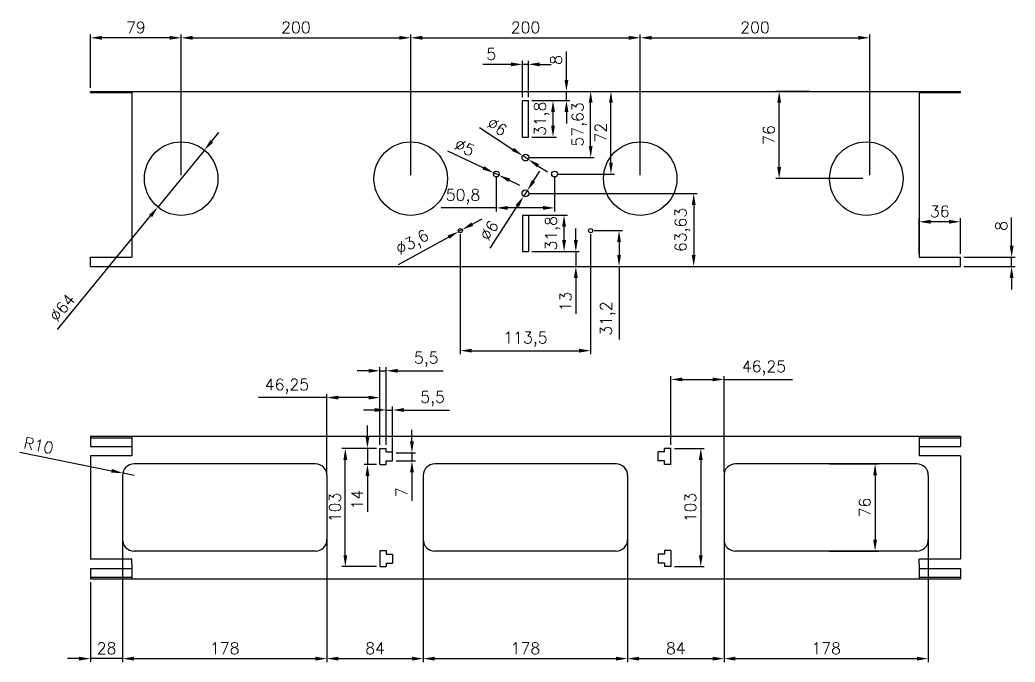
# Model space of a CAD drawing. Header units: millimetres. Extents: x 25928 to 50356, y -44172 to 20163.
# Drawn here: x 35841 to 36708, y 18150 to 18709 of the extents above; entities that cross this region are included whole.
import ezdxf

# ---------------------------------------------------------------- set-up
doc = ezdxf.new("R2010")
doc.units = ezdxf.units.MM
doc.layers.add('dim', color=2, linetype='Continuous', lineweight=9)
doc.styles.get("Standard").update_dxf_attribs({"font": 'txt', "bigfont": 'gbcbig.shx'})
doc.dimstyles.new('2-small', dxfattribs={"dimtxt": 10, "dimasz": 10, "dimexe": 3, "dimexo": 3, "dimgap": 4, "dimtad": 1, "dimtxsty": 'Standard', "dimcen": 5, "dimadec": 0, "dimazin": 0, "dimtfac": 1, "dimtmove": 0, "dimatfit": 3, "dimfxl": 0, "dimarcsym": 0})

# ---------------------------------------------------------------- blocks, each defined once
blk = doc.blocks.new('*D225')
at = {"layer": 'Defpoints', "color": 0}
for p in [(36660.44, 18502.78), (36705.05, 18502.78), (36660.44, 18494.78)]:
    blk.add_point(p, dxfattribs=at)
at = {"layer": 'dim', "color": 0, "lineweight": -2}
for p, q in [((36705.05, 18512.78), (36705.05, 18537.45)), ((36663.44, 18502.78), (36708.05, 18502.78)), ((36705.05, 18494.78), (36705.05, 18502.78)), ((36663.44, 18494.78), (36708.05, 18494.78)), ((36705.05, 18484.78), (36705.05, 18474.78))]:
    blk.add_line(p, q, dxfattribs=at)
at = {"layer": 'dim', "color": 0}
for points in [[(36703.39, 18512.78), (36706.72, 18512.78), (36705.05, 18502.78)], [(36703.39, 18484.78), (36706.72, 18484.78), (36705.05, 18494.78)]]:
    blk.add_solid(points, dxfattribs=at)
at = {"layer": 'dim', "color": 0, "insert": (36696.05, 18530.12), "char_height": 10, "attachment_point": 5, "rotation": 90}
blk.add_mtext('8', dxfattribs=at)
blk = doc.blocks.new('*D226')
at = {"layer": 'Defpoints', "color": 0}
for p in [(36624.44, 18533.71), (36624.44, 18502.78), (36660.44, 18502.78)]:
    blk.add_point(p, dxfattribs=at)
at = {"layer": 'dim', "color": 0, "lineweight": -2}
for p, q in [((36624.44, 18505.78), (36624.44, 18536.71)), ((36650.44, 18533.71), (36634.44, 18533.71)), ((36660.44, 18505.78), (36660.44, 18536.71))]:
    blk.add_line(p, q, dxfattribs=at)
at = {"layer": 'dim', "color": 0}
for points in [[(36634.44, 18535.37), (36634.44, 18532.04), (36624.44, 18533.71)], [(36650.44, 18535.37), (36650.44, 18532.04), (36660.44, 18533.71)]]:
    blk.add_solid(points, dxfattribs=at)
at = {"layer": 'dim', "color": 0, "insert": (36642.44, 18542.71), "char_height": 10, "attachment_point": 5}
blk.add_mtext('36', dxfattribs=at)
blk = doc.blocks.new('*D227')
at = {"layer": 'Defpoints', "color": 0}
for p in [(35902.44, 18693.92), (35902.44, 18647.28), (35981.44, 18571.28)]:
    blk.add_point(p, dxfattribs=at)
at = {"layer": 'dim', "color": 0, "lineweight": -2}
for p, q in [((35902.44, 18650.28), (35902.44, 18696.92)), ((35981.44, 18574.28), (35981.44, 18696.92)), ((35971.44, 18693.92), (35912.44, 18693.92))]:
    blk.add_line(p, q, dxfattribs=at)
at = {"layer": 'dim', "color": 0}
for points in [[(35912.44, 18695.58), (35912.44, 18692.25), (35902.44, 18693.92)], [(35971.44, 18695.58), (35971.44, 18692.25), (35981.44, 18693.92)]]:
    blk.add_solid(points, dxfattribs=at)
at = {"layer": 'dim', "color": 0, "insert": (35941.94, 18702.92), "char_height": 10, "attachment_point": 5}
blk.add_mtext('79', dxfattribs=at)
blk = doc.blocks.new('*D228')
at = {"layer": 'Defpoints', "color": 0}
for p in [(36181.44, 18693.92), (35981.44, 18571.28), (36181.44, 18571.28)]:
    blk.add_point(p, dxfattribs=at)
at = {"layer": 'dim', "color": 0, "lineweight": -2}
for p, q in [((35981.44, 18574.28), (35981.44, 18696.92)), ((36181.44, 18574.28), (36181.44, 18696.92)), ((35991.44, 18693.92), (36171.44, 18693.92))]:
    blk.add_line(p, q, dxfattribs=at)
at = {"layer": 'dim', "color": 0}
for points in [[(35991.44, 18695.58), (35991.44, 18692.25), (35981.44, 18693.92)], [(36171.44, 18695.58), (36171.44, 18692.25), (36181.44, 18693.92)]]:
    blk.add_solid(points, dxfattribs=at)
at = {"layer": 'dim', "color": 0, "insert": (36081.44, 18702.92), "char_height": 10, "attachment_point": 5}
blk.add_mtext('200', dxfattribs=at)
blk = doc.blocks.new('*D229')
at = {"layer": 'Defpoints', "color": 0}
for p in [(36381.44, 18693.92), (36181.44, 18571.28), (36381.44, 18571.28)]:
    blk.add_point(p, dxfattribs=at)
at = {"layer": 'dim', "color": 0, "lineweight": -2}
for p, q in [((36181.44, 18574.28), (36181.44, 18696.92)), ((36381.44, 18574.28), (36381.44, 18696.92)), ((36191.44, 18693.92), (36371.44, 18693.92))]:
    blk.add_line(p, q, dxfattribs=at)
at = {"layer": 'dim', "color": 0}
for points in [[(36191.44, 18695.58), (36191.44, 18692.25), (36181.44, 18693.92)], [(36371.44, 18695.58), (36371.44, 18692.25), (36381.44, 18693.92)]]:
    blk.add_solid(points, dxfattribs=at)
at = {"layer": 'dim', "color": 0, "insert": (36281.44, 18702.92), "char_height": 10, "attachment_point": 5}
blk.add_mtext('200', dxfattribs=at)
blk = doc.blocks.new('*D230')
at = {"layer": 'Defpoints', "color": 0}
for p in [(36581.44, 18693.92), (36381.44, 18571.28), (36581.44, 18571.28)]:
    blk.add_point(p, dxfattribs=at)
at = {"layer": 'dim', "color": 0, "lineweight": -2}
for p, q in [((36381.44, 18574.28), (36381.44, 18696.92)), ((36581.44, 18574.28), (36581.44, 18696.92)), ((36391.44, 18693.92), (36571.44, 18693.92))]:
    blk.add_line(p, q, dxfattribs=at)
at = {"layer": 'dim', "color": 0}
for points in [[(36391.44, 18695.58), (36391.44, 18692.25), (36381.44, 18693.92)], [(36571.44, 18695.58), (36571.44, 18692.25), (36581.44, 18693.92)]]:
    blk.add_solid(points, dxfattribs=at)
at = {"layer": 'dim', "color": 0, "insert": (36481.44, 18702.92), "char_height": 10, "attachment_point": 5}
blk.add_mtext('200', dxfattribs=at)
blk = doc.blocks.new('*D231')
at = {"layer": 'Defpoints', "color": 0}
for p in [(36502.47, 18647.28), (36532.07, 18647.28), (36578.44, 18571.28)]:
    blk.add_point(p, dxfattribs=at)
at = {"layer": 'dim', "color": 0, "lineweight": -2}
for p, q in [((36529.07, 18647.28), (36499.47, 18647.28)), ((36502.47, 18581.28), (36502.47, 18637.28)), ((36575.44, 18571.28), (36499.47, 18571.28))]:
    blk.add_line(p, q, dxfattribs=at)
at = {"layer": 'dim', "color": 0}
for points in [[(36500.81, 18637.28), (36504.14, 18637.28), (36502.47, 18647.28)], [(36500.81, 18581.28), (36504.14, 18581.28), (36502.47, 18571.28)]]:
    blk.add_solid(points, dxfattribs=at)
at = {"layer": 'dim', "color": 0, "insert": (36493.47, 18609.28), "char_height": 10, "attachment_point": 5, "rotation": 90}
blk.add_mtext('76', dxfattribs=at)
blk = doc.blocks.new('*D232')
at = {"layer": 'Defpoints', "color": 0}
for p in [(36001.71, 18596.04), (35961.17, 18546.52)]:
    blk.add_point(p, dxfattribs=at)
at = {"layer": 'dim', "color": 0, "lineweight": -2}
for p, q in [((36008.05, 18603.78), (36014.38, 18611.52)), ((36001.71, 18596.04), (35961.17, 18546.52)), ((35873.8, 18439.79), (35954.84, 18538.78))]:
    blk.add_line(p, q, dxfattribs=at)
at = {"layer": 'dim', "color": 0}
for points in [[(36006.76, 18604.84), (36009.34, 18602.72), (36001.71, 18596.04)], [(35953.55, 18539.84), (35956.13, 18537.73), (35961.17, 18546.52)]]:
    blk.add_solid(points, dxfattribs=at)
at = {"layer": 'dim', "color": 0, "insert": (35877.81, 18458.91), "char_height": 10, "attachment_point": 5, "rotation": 50.69391}
blk.add_mtext('∅64', dxfattribs=at)
blk = doc.blocks.new('*D233')
at = {"layer": 'Defpoints', "color": 0}
for p in [(36278.94, 18670.78), (36278.94, 18639.28), (36283.94, 18639.28)]:
    blk.add_point(p, dxfattribs=at)
at = {"layer": 'dim', "color": 0, "lineweight": -2}
for p, q in [((36268.94, 18670.78), (36244.27, 18670.78)), ((36278.94, 18642.28), (36278.94, 18673.78)), ((36283.94, 18670.78), (36278.94, 18670.78)), ((36283.94, 18642.28), (36283.94, 18673.78)), ((36293.94, 18670.78), (36303.94, 18670.78))]:
    blk.add_line(p, q, dxfattribs=at)
at = {"layer": 'dim', "color": 0}
for points in [[(36268.94, 18672.45), (36268.94, 18669.11), (36278.94, 18670.78)], [(36293.94, 18672.45), (36293.94, 18669.11), (36283.94, 18670.78)]]:
    blk.add_solid(points, dxfattribs=at)
at = {"layer": 'dim', "color": 0, "insert": (36251.61, 18679.78), "char_height": 10, "attachment_point": 5}
blk.add_mtext('5', dxfattribs=at)
blk = doc.blocks.new('*D234')
at = {"layer": 'Defpoints', "color": 0}
for p in [(36224.69, 18525.98), (36338.19, 18525.98), (36338.19, 18421.47)]:
    blk.add_point(p, dxfattribs=at)
at = {"layer": 'dim', "color": 0, "lineweight": -2}
for p, q in [((36224.69, 18522.98), (36224.69, 18418.47)), ((36338.19, 18522.98), (36338.19, 18418.47)), ((36234.69, 18421.47), (36328.19, 18421.47))]:
    blk.add_line(p, q, dxfattribs=at)
at = {"layer": 'dim', "color": 0}
for points in [[(36234.69, 18423.14), (36234.69, 18419.81), (36224.69, 18421.47)], [(36328.19, 18423.14), (36328.19, 18419.81), (36338.19, 18421.47)]]:
    blk.add_solid(points, dxfattribs=at)
at = {"layer": 'dim', "color": 0, "insert": (36281.44, 18431.31), "char_height": 10, "attachment_point": 5}
blk.add_mtext('113,5', dxfattribs=at)
blk = doc.blocks.new('*D235')
at = {"layer": 'Defpoints', "color": 0}
for p in [(36338.19, 18525.98), (36362.99, 18525.98), (36338.19, 18494.78)]:
    blk.add_point(p, dxfattribs=at)
at = {"layer": 'dim', "color": 0, "lineweight": -2}
for p, q in [((36341.19, 18525.98), (36365.99, 18525.98)), ((36362.99, 18515.98), (36362.99, 18504.78)), ((36341.19, 18494.78), (36365.99, 18494.78)), ((36362.99, 18494.78), (36362.99, 18431.28))]:
    blk.add_line(p, q, dxfattribs=at)
at = {"layer": 'dim', "color": 0}
for points in [[(36361.32, 18515.98), (36364.65, 18515.98), (36362.99, 18525.98)], [(36361.32, 18504.78), (36364.65, 18504.78), (36362.99, 18494.78)]]:
    blk.add_solid(points, dxfattribs=at)
at = {"layer": 'dim', "color": 0, "insert": (36353.15, 18449.45), "char_height": 10, "attachment_point": 5, "rotation": 90}
blk.add_mtext('31,2', dxfattribs=at)
blk = doc.blocks.new('*D236')
at = {"layer": 'Defpoints', "color": 0}
for p in [(36283.94, 18507.78), (36281.44, 18494.78), (36325.33, 18494.78)]:
    blk.add_point(p, dxfattribs=at)
at = {"layer": 'dim', "color": 0, "lineweight": -2}
for p, q in [((36325.33, 18517.78), (36325.33, 18527.78)), ((36286.94, 18507.78), (36328.33, 18507.78)), ((36325.33, 18507.78), (36325.33, 18494.78)), ((36284.44, 18494.78), (36328.33, 18494.78)), ((36325.33, 18484.78), (36325.33, 18453.45))]:
    blk.add_line(p, q, dxfattribs=at)
at = {"layer": 'dim', "color": 0}
for points in [[(36323.66, 18517.78), (36326.99, 18517.78), (36325.33, 18507.78)], [(36323.66, 18484.78), (36326.99, 18484.78), (36325.33, 18494.78)]]:
    blk.add_solid(points, dxfattribs=at)
at = {"layer": 'dim', "color": 0, "insert": (36316.33, 18464.12), "char_height": 10, "attachment_point": 5, "rotation": 90}
blk.add_mtext('13', dxfattribs=at)
blk = doc.blocks.new('*D237')
at = {"layer": 'Defpoints', "color": 0}
for p in [(36281.44, 18539.58), (36315.08, 18539.58), (36283.94, 18507.78)]:
    blk.add_point(p, dxfattribs=at)
at = {"layer": 'dim', "color": 0, "lineweight": -2}
for p, q in [((36284.44, 18539.58), (36318.08, 18539.58)), ((36315.08, 18517.78), (36315.08, 18529.58)), ((36286.94, 18507.78), (36318.08, 18507.78))]:
    blk.add_line(p, q, dxfattribs=at)
at = {"layer": 'dim', "color": 0}
for points in [[(36313.41, 18529.58), (36316.74, 18529.58), (36315.08, 18539.58)], [(36313.41, 18517.78), (36316.74, 18517.78), (36315.08, 18507.78)]]:
    blk.add_solid(points, dxfattribs=at)
at = {"layer": 'dim', "color": 0, "insert": (36305.24, 18523.68), "char_height": 10, "attachment_point": 5, "rotation": 90}
blk.add_mtext('31,8', dxfattribs=at)
blk = doc.blocks.new('*D238')
at = {"layer": 'Defpoints', "color": 0}
for p in [(36283.94, 18647.28), (36283.94, 18639.28), (36317.15, 18639.28)]:
    blk.add_point(p, dxfattribs=at)
at = {"layer": 'dim', "color": 0, "lineweight": -2}
for p, q in [((36317.15, 18657.28), (36317.15, 18681.95)), ((36286.94, 18647.28), (36320.15, 18647.28)), ((36317.15, 18639.28), (36317.15, 18647.28)), ((36286.94, 18639.28), (36320.15, 18639.28)), ((36317.15, 18629.28), (36317.15, 18619.28))]:
    blk.add_line(p, q, dxfattribs=at)
at = {"layer": 'dim', "color": 0}
for points in [[(36315.48, 18657.28), (36318.82, 18657.28), (36317.15, 18647.28)], [(36315.48, 18629.28), (36318.82, 18629.28), (36317.15, 18639.28)]]:
    blk.add_solid(points, dxfattribs=at)
at = {"layer": 'dim', "color": 0, "insert": (36308.15, 18674.62), "char_height": 10, "attachment_point": 5, "rotation": 90}
blk.add_mtext('8', dxfattribs=at)
blk = doc.blocks.new('*D239')
at = {"layer": 'Defpoints', "color": 0}
for p in [(36283.94, 18639.28), (36283.94, 18607.48), (36305.43, 18607.48)]:
    blk.add_point(p, dxfattribs=at)
at = {"layer": 'dim', "color": 0, "lineweight": -2}
for p, q in [((36286.94, 18639.28), (36308.43, 18639.28)), ((36305.43, 18629.28), (36305.43, 18617.48)), ((36286.94, 18607.48), (36308.43, 18607.48))]:
    blk.add_line(p, q, dxfattribs=at)
at = {"layer": 'dim', "color": 0}
for points in [[(36303.76, 18629.28), (36307.09, 18629.28), (36305.43, 18639.28)], [(36303.76, 18617.48), (36307.09, 18617.48), (36305.43, 18607.48)]]:
    blk.add_solid(points, dxfattribs=at)
at = {"layer": 'dim', "color": 0, "insert": (36295.59, 18623.38), "char_height": 10, "attachment_point": 5, "rotation": 90}
blk.add_mtext('31,8', dxfattribs=at)
blk = doc.blocks.new('*D240')
at = {"layer": 'Defpoints', "color": 0}
for p in [(36256.04, 18575.28), (36306.84, 18575.28), (36306.84, 18545.78)]:
    blk.add_point(p, dxfattribs=at)
at = {"layer": 'dim', "color": 0, "lineweight": -2}
for p, q in [((36256.04, 18572.28), (36256.04, 18542.78)), ((36306.84, 18572.28), (36306.84, 18542.78)), ((36256.04, 18545.78), (36208.04, 18545.78)), ((36296.84, 18545.78), (36266.04, 18545.78))]:
    blk.add_line(p, q, dxfattribs=at)
at = {"layer": 'dim', "color": 0}
for points in [[(36266.04, 18547.45), (36266.04, 18544.11), (36256.04, 18545.78)], [(36296.84, 18547.45), (36296.84, 18544.11), (36306.84, 18545.78)]]:
    blk.add_solid(points, dxfattribs=at)
at = {"layer": 'dim', "color": 0, "insert": (36227.04, 18555.61), "char_height": 10, "attachment_point": 5}
blk.add_mtext('50,8', dxfattribs=at)
blk = doc.blocks.new('*D195')
at = {"layer": 'Defpoints', "color": 0}
for p in [(36283.94, 18647.28), (36338.25, 18647.28), (36281.44, 18589.66)]:
    blk.add_point(p, dxfattribs=at)
at = {"layer": 'dim', "color": 0, "lineweight": -2}
for p, q in [((36286.94, 18647.28), (36341.25, 18647.28)), ((36338.25, 18599.66), (36338.25, 18637.28)), ((36284.44, 18589.66), (36341.25, 18589.66))]:
    blk.add_line(p, q, dxfattribs=at)
at = {"layer": 'dim', "color": 0}
for points in [[(36336.59, 18637.28), (36339.92, 18637.28), (36338.25, 18647.28)], [(36336.59, 18599.66), (36339.92, 18599.66), (36338.25, 18589.66)]]:
    blk.add_solid(points, dxfattribs=at)
at = {"layer": 'dim', "color": 0, "insert": (36328.42, 18618.47), "char_height": 10, "attachment_point": 5, "rotation": 90}
blk.add_mtext('57,63', dxfattribs=at)
blk = doc.blocks.new('*D196')
at = {"layer": 'Defpoints', "color": 0}
for p in [(36338.25, 18647.28), (36355.91, 18647.28), (36306.84, 18575.28)]:
    blk.add_point(p, dxfattribs=at)
at = {"layer": 'dim', "color": 0, "lineweight": -2}
for p, q in [((36341.25, 18647.28), (36358.91, 18647.28)), ((36355.91, 18585.28), (36355.91, 18637.28)), ((36309.84, 18575.28), (36358.91, 18575.28))]:
    blk.add_line(p, q, dxfattribs=at)
at = {"layer": 'dim', "color": 0}
for points in [[(36354.24, 18637.28), (36357.58, 18637.28), (36355.91, 18647.28)], [(36354.24, 18585.28), (36357.58, 18585.28), (36355.91, 18575.28)]]:
    blk.add_solid(points, dxfattribs=at)
at = {"layer": 'dim', "color": 0, "insert": (36346.91, 18611.28), "char_height": 10, "attachment_point": 5, "rotation": 90}
blk.add_mtext('72', dxfattribs=at)
blk = doc.blocks.new('*D197')
at = {"layer": 'Defpoints', "color": 0}
for p in [(36281.44, 18558.41), (36362.99, 18494.78), (36428.04, 18494.78)]:
    blk.add_point(p, dxfattribs=at)
at = {"layer": 'dim', "color": 0, "lineweight": -2}
for p, q in [((36284.44, 18558.41), (36431.04, 18558.41)), ((36428.04, 18548.41), (36428.04, 18504.78)), ((36365.99, 18494.78), (36431.04, 18494.78))]:
    blk.add_line(p, q, dxfattribs=at)
at = {"layer": 'dim', "color": 0}
for points in [[(36426.37, 18548.41), (36429.71, 18548.41), (36428.04, 18558.41)], [(36426.37, 18504.78), (36429.71, 18504.78), (36428.04, 18494.78)]]:
    blk.add_solid(points, dxfattribs=at)
at = {"layer": 'dim', "color": 0, "insert": (36418.21, 18526.59), "char_height": 10, "attachment_point": 5, "rotation": 90}
blk.add_mtext('63,63', dxfattribs=at)
blk = doc.blocks.new('*D198')
at = {"layer": 'Defpoints', "color": 0}
for p in [(36223.11, 18525.12), (36226.27, 18526.84)]:
    blk.add_point(p, dxfattribs=at)
at = {"layer": 'dim', "color": 0, "lineweight": -2}
for p, q in [((36235.06, 18531.62), (36243.85, 18536.39)), ((36226.27, 18526.84), (36223.11, 18525.12)), ((36170.68, 18496.63), (36214.32, 18520.35))]:
    blk.add_line(p, q, dxfattribs=at)
at = {"layer": 'dim', "color": 0}
for points in [[(36234.26, 18533.08), (36235.86, 18530.15), (36226.27, 18526.84)], [(36213.53, 18521.81), (36215.12, 18518.88), (36223.11, 18525.12)]]:
    blk.add_solid(points, dxfattribs=at)
at = {"layer": 'dim', "color": 0, "insert": (36183.42, 18514.74), "char_height": 10, "attachment_point": 5, "rotation": 28.52118}
blk.add_mtext('∅3,6', dxfattribs=at)
blk = doc.blocks.new('*D199')
at = {"layer": 'Defpoints', "color": 0}
for p in [(36253.79, 18576.36), (36258.3, 18574.2)]:
    blk.add_point(p, dxfattribs=at)
at = {"layer": 'dim', "color": 0, "lineweight": -2}
for p, q in [((36213.48, 18595.61), (36244.76, 18580.67)), ((36258.3, 18574.2), (36253.79, 18576.36)), ((36267.32, 18569.89), (36276.34, 18565.58))]:
    blk.add_line(p, q, dxfattribs=at)
at = {"layer": 'dim', "color": 0}
for points in [[(36245.48, 18582.17), (36244.04, 18579.17), (36253.79, 18576.36)], [(36268.04, 18571.4), (36266.6, 18568.39), (36258.3, 18574.2)]]:
    blk.add_solid(points, dxfattribs=at)
at = {"layer": 'dim', "color": 0, "insert": (36228.49, 18598.42), "char_height": 10, "attachment_point": 5, "rotation": 334.46765}
blk.add_mtext('∅5', dxfattribs=at)
blk = doc.blocks.new('*D200')
at = {"layer": 'Defpoints', "color": 0}
for p in [(36278.93, 18591.3), (36283.95, 18588.02)]:
    blk.add_point(p, dxfattribs=at)
at = {"layer": 'dim', "color": 0, "lineweight": -2}
for p, q in [((36241.52, 18615.71), (36270.55, 18596.76)), ((36283.95, 18588.02), (36278.93, 18591.3)), ((36292.33, 18582.55), (36300.7, 18577.09))]:
    blk.add_line(p, q, dxfattribs=at)
at = {"layer": 'dim', "color": 0}
for points in [[(36271.47, 18598.16), (36269.64, 18595.37), (36278.93, 18591.3)], [(36293.24, 18583.95), (36291.42, 18581.16), (36283.95, 18588.02)]]:
    blk.add_solid(points, dxfattribs=at)
at = {"layer": 'dim', "color": 0, "insert": (36256.77, 18616.5), "char_height": 10, "attachment_point": 5, "rotation": 326.87365}
blk.add_mtext('∅6', dxfattribs=at)
blk = doc.blocks.new('*D201')
at = {"layer": 'Defpoints', "color": 0}
for p in [(36283.07, 18560.93), (36279.81, 18555.89)]:
    blk.add_point(p, dxfattribs=at)
at = {"layer": 'dim', "color": 0, "lineweight": -2}
for p, q in [((36288.5, 18569.32), (36293.93, 18577.72)), ((36283.07, 18560.93), (36279.81, 18555.89)), ((36250.72, 18510.87), (36274.38, 18547.49))]:
    blk.add_line(p, q, dxfattribs=at)
at = {"layer": 'dim', "color": 0}
for points in [[(36287.1, 18570.23), (36289.9, 18568.42), (36283.07, 18560.93)], [(36272.98, 18548.39), (36275.78, 18546.58), (36279.81, 18555.89)]]:
    blk.add_solid(points, dxfattribs=at)
at = {"layer": 'dim', "color": 0, "insert": (36249.85, 18526.12), "char_height": 10, "attachment_point": 5, "rotation": 57.12264}
blk.add_mtext('∅6', dxfattribs=at)
blk = doc.blocks.new('*D202')
at = {"layer": 'Defpoints', "color": 0}
for p in [(35930.44, 18284.9), (36108.44, 18284.9), (36108.44, 18153.3)]:
    blk.add_point(p, dxfattribs=at)
at = {"layer": 'dim', "color": 0, "lineweight": -2}
for p, q in [((35930.44, 18281.9), (35930.44, 18150.3)), ((36108.44, 18281.9), (36108.44, 18150.3)), ((35940.44, 18153.3), (36098.44, 18153.3))]:
    blk.add_line(p, q, dxfattribs=at)
at = {"layer": 'dim', "color": 0}
for points in [[(35940.44, 18154.97), (35940.44, 18151.63), (35930.44, 18153.3)], [(36098.44, 18154.97), (36098.44, 18151.63), (36108.44, 18153.3)]]:
    blk.add_solid(points, dxfattribs=at)
at = {"layer": 'dim', "color": 0, "insert": (36019.44, 18162.3), "char_height": 10, "attachment_point": 5}
blk.add_mtext('178', dxfattribs=at)
blk = doc.blocks.new('*D203')
at = {"layer": 'Defpoints', "color": 0}
for p in [(36108.44, 18284.9), (36192.44, 18284.9), (36192.44, 18153.3)]:
    blk.add_point(p, dxfattribs=at)
at = {"layer": 'dim', "color": 0, "lineweight": -2}
for p, q in [((36108.44, 18281.9), (36108.44, 18150.3)), ((36192.44, 18281.9), (36192.44, 18150.3)), ((36118.44, 18153.3), (36182.44, 18153.3))]:
    blk.add_line(p, q, dxfattribs=at)
at = {"layer": 'dim', "color": 0}
for points in [[(36118.44, 18154.97), (36118.44, 18151.63), (36108.44, 18153.3)], [(36182.44, 18154.97), (36182.44, 18151.63), (36192.44, 18153.3)]]:
    blk.add_solid(points, dxfattribs=at)
at = {"layer": 'dim', "color": 0, "insert": (36150.44, 18162.3), "char_height": 10, "attachment_point": 5}
blk.add_mtext('84', dxfattribs=at)
blk = doc.blocks.new('*D193')
at = {"layer": 'Defpoints', "color": 0}
for p in [(35930.44, 18281.9), (35902.44, 18222.9), (35902.44, 18153.3)]:
    blk.add_point(p, dxfattribs=at)
at = {"layer": 'dim', "color": 0, "lineweight": -2}
for p, q in [((35930.44, 18278.9), (35930.44, 18150.3)), ((35902.44, 18219.9), (35902.44, 18150.3)), ((35892.44, 18153.3), (35882.44, 18153.3)), ((35930.44, 18153.3), (35902.44, 18153.3)), ((35940.44, 18153.3), (35950.44, 18153.3))]:
    blk.add_line(p, q, dxfattribs=at)
at = {"layer": 'dim', "color": 0}
for points in [[(35892.44, 18154.97), (35892.44, 18151.63), (35902.44, 18153.3)], [(35940.44, 18154.97), (35940.44, 18151.63), (35930.44, 18153.3)]]:
    blk.add_solid(points, dxfattribs=at)
at = {"layer": 'dim', "color": 0, "insert": (35916.44, 18162.3), "char_height": 10, "attachment_point": 5}
blk.add_mtext('28', dxfattribs=at)
blk = doc.blocks.new('*D204')
at = {"layer": 'Defpoints', "color": 0}
for p in [(36192.44, 18281.9), (36370.44, 18284.9), (36370.44, 18153.3)]:
    blk.add_point(p, dxfattribs=at)
at = {"layer": 'dim', "color": 0, "lineweight": -2}
for p, q in [((36192.44, 18278.9), (36192.44, 18150.3)), ((36370.44, 18281.9), (36370.44, 18150.3)), ((36202.44, 18153.3), (36360.44, 18153.3))]:
    blk.add_line(p, q, dxfattribs=at)
at = {"layer": 'dim', "color": 0}
for points in [[(36202.44, 18154.97), (36202.44, 18151.63), (36192.44, 18153.3)], [(36360.44, 18154.97), (36360.44, 18151.63), (36370.44, 18153.3)]]:
    blk.add_solid(points, dxfattribs=at)
at = {"layer": 'dim', "color": 0, "insert": (36281.44, 18162.3), "char_height": 10, "attachment_point": 5}
blk.add_mtext('178', dxfattribs=at)
blk = doc.blocks.new('*D205')
at = {"layer": 'Defpoints', "color": 0}
for p in [(36370.44, 18281.9), (36454.44, 18284.9), (36454.44, 18153.3)]:
    blk.add_point(p, dxfattribs=at)
at = {"layer": 'dim', "color": 0, "lineweight": -2}
for p, q in [((36370.44, 18278.9), (36370.44, 18150.3)), ((36454.44, 18281.9), (36454.44, 18150.3)), ((36380.44, 18153.3), (36444.44, 18153.3))]:
    blk.add_line(p, q, dxfattribs=at)
at = {"layer": 'dim', "color": 0}
for points in [[(36380.44, 18154.97), (36380.44, 18151.63), (36370.44, 18153.3)], [(36444.44, 18154.97), (36444.44, 18151.63), (36454.44, 18153.3)]]:
    blk.add_solid(points, dxfattribs=at)
at = {"layer": 'dim', "color": 0, "insert": (36412.44, 18162.3), "char_height": 10, "attachment_point": 5}
blk.add_mtext('84', dxfattribs=at)
blk = doc.blocks.new('*D206')
at = {"layer": 'Defpoints', "color": 0}
for p in [(36454.44, 18284.9), (36632.44, 18284.9), (36632.44, 18153.3)]:
    blk.add_point(p, dxfattribs=at)
at = {"layer": 'dim', "color": 0, "lineweight": -2}
for p, q in [((36454.44, 18281.9), (36454.44, 18150.3)), ((36632.44, 18281.9), (36632.44, 18150.3)), ((36464.44, 18153.3), (36622.44, 18153.3))]:
    blk.add_line(p, q, dxfattribs=at)
at = {"layer": 'dim', "color": 0}
for points in [[(36464.44, 18154.97), (36464.44, 18151.63), (36454.44, 18153.3)], [(36622.44, 18154.97), (36622.44, 18151.63), (36632.44, 18153.3)]]:
    blk.add_solid(points, dxfattribs=at)
at = {"layer": 'dim', "color": 0, "insert": (36543.44, 18162.3), "char_height": 10, "attachment_point": 5}
blk.add_mtext('178', dxfattribs=at)
blk = doc.blocks.new('*D207')
at = {"layer": 'Defpoints', "color": 0}
for p in [(36543.44, 18322.9), (36543.44, 18246.9), (36586.08, 18246.9)]:
    blk.add_point(p, dxfattribs=at)
at = {"layer": 'dim', "color": 0, "lineweight": -2}
for p, q in [((36546.44, 18322.9), (36589.08, 18322.9)), ((36586.08, 18312.9), (36586.08, 18256.9)), ((36546.44, 18246.9), (36589.08, 18246.9))]:
    blk.add_line(p, q, dxfattribs=at)
at = {"layer": 'dim', "color": 0}
for points in [[(36584.41, 18312.9), (36587.74, 18312.9), (36586.08, 18322.9)], [(36584.41, 18256.9), (36587.74, 18256.9), (36586.08, 18246.9)]]:
    blk.add_solid(points, dxfattribs=at)
at = {"layer": 'dim', "color": 0, "insert": (36577.08, 18284.9), "char_height": 10, "attachment_point": 5, "rotation": 90}
blk.add_mtext('76', dxfattribs=at)
blk = doc.blocks.new('*D208')
at = {"layer": 'Defpoints', "color": 0}
for p in [(36108.44, 18380.62), (36154.69, 18336.4), (36108.44, 18312.9)]:
    blk.add_point(p, dxfattribs=at)
at = {"layer": 'dim', "color": 0, "lineweight": -2}
for p, q in [((36108.44, 18315.9), (36108.44, 18383.62)), ((36154.69, 18339.4), (36154.69, 18383.62)), ((36108.44, 18380.62), (36048.77, 18380.62)), ((36144.69, 18380.62), (36118.44, 18380.62))]:
    blk.add_line(p, q, dxfattribs=at)
at = {"layer": 'dim', "color": 0}
for points in [[(36118.44, 18382.28), (36118.44, 18378.95), (36108.44, 18380.62)], [(36144.69, 18382.28), (36144.69, 18378.95), (36154.69, 18380.62)]]:
    blk.add_solid(points, dxfattribs=at)
at = {"layer": 'dim', "color": 0, "insert": (36073.61, 18390.45), "char_height": 10, "attachment_point": 5}
blk.add_mtext('46,25', dxfattribs=at)
blk = doc.blocks.new('*D209')
at = {"layer": 'Defpoints', "color": 0}
for p in [(36454.44, 18396.4), (36408.19, 18336.4), (36454.44, 18312.9)]:
    blk.add_point(p, dxfattribs=at)
at = {"layer": 'dim', "color": 0, "lineweight": -2}
for p, q in [((36408.19, 18339.4), (36408.19, 18399.4)), ((36418.19, 18396.4), (36444.44, 18396.4)), ((36454.44, 18315.9), (36454.44, 18399.4)), ((36454.44, 18396.4), (36514.11, 18396.4))]:
    blk.add_line(p, q, dxfattribs=at)
at = {"layer": 'dim', "color": 0}
for points in [[(36418.19, 18398.07), (36418.19, 18394.74), (36408.19, 18396.4)], [(36444.44, 18398.07), (36444.44, 18394.74), (36454.44, 18396.4)]]:
    blk.add_solid(points, dxfattribs=at)
at = {"layer": 'dim', "color": 0, "insert": (36489.27, 18406.24), "char_height": 10, "attachment_point": 5}
blk.add_mtext('46,25', dxfattribs=at)
blk = doc.blocks.new('*D210')
at = {"layer": 'Defpoints', "color": 0}
for p in [(36408.19, 18336.4), (36408.19, 18233.4), (36434.18, 18233.4)]:
    blk.add_point(p, dxfattribs=at)
at = {"layer": 'dim', "color": 0, "lineweight": -2}
for p, q in [((36411.19, 18336.4), (36437.18, 18336.4)), ((36434.18, 18326.4), (36434.18, 18243.4)), ((36411.19, 18233.4), (36437.18, 18233.4))]:
    blk.add_line(p, q, dxfattribs=at)
at = {"layer": 'dim', "color": 0}
for points in [[(36432.51, 18326.4), (36435.85, 18326.4), (36434.18, 18336.4)], [(36432.51, 18243.4), (36435.85, 18243.4), (36434.18, 18233.4)]]:
    blk.add_solid(points, dxfattribs=at)
at = {"layer": 'dim', "color": 0, "insert": (36425.18, 18284.9), "char_height": 10, "attachment_point": 5, "rotation": 90}
blk.add_mtext('103', dxfattribs=at)
blk = doc.blocks.new('*D211')
at = {"layer": 'Defpoints', "color": 0}
for p in [(36124.49, 18336.4), (36154.69, 18336.4), (36154.69, 18233.4)]:
    blk.add_point(p, dxfattribs=at)
at = {"layer": 'dim', "color": 0, "lineweight": -2}
for p, q in [((36151.69, 18336.4), (36121.49, 18336.4)), ((36124.49, 18243.4), (36124.49, 18326.4)), ((36151.69, 18233.4), (36121.49, 18233.4))]:
    blk.add_line(p, q, dxfattribs=at)
at = {"layer": 'dim', "color": 0}
for points in [[(36122.83, 18326.4), (36126.16, 18326.4), (36124.49, 18336.4)], [(36122.83, 18243.4), (36126.16, 18243.4), (36124.49, 18233.4)]]:
    blk.add_solid(points, dxfattribs=at)
at = {"layer": 'dim', "color": 0, "insert": (36115.49, 18284.9), "char_height": 10, "attachment_point": 5, "rotation": 90}
blk.add_mtext('103', dxfattribs=at)
blk = doc.blocks.new('*D212')
at = {"layer": 'Defpoints', "color": 0}
for p in [(36160.19, 18403.96), (36154.69, 18336.4), (36160.19, 18336.4)]:
    blk.add_point(p, dxfattribs=at)
at = {"layer": 'dim', "color": 0, "lineweight": -2}
for p, q in [((36144.69, 18403.96), (36134.69, 18403.96)), ((36154.69, 18339.4), (36154.69, 18406.96)), ((36154.69, 18403.96), (36160.19, 18403.96)), ((36160.19, 18339.4), (36160.19, 18406.96)), ((36170.19, 18403.96), (36209.86, 18403.96))]:
    blk.add_line(p, q, dxfattribs=at)
at = {"layer": 'dim', "color": 0}
for points in [[(36144.69, 18405.63), (36144.69, 18402.29), (36154.69, 18403.96)], [(36170.19, 18405.63), (36170.19, 18402.29), (36160.19, 18403.96)]]:
    blk.add_solid(points, dxfattribs=at)
at = {"layer": 'dim', "color": 0, "insert": (36195.02, 18413.79), "char_height": 10, "attachment_point": 5}
blk.add_mtext('5,5', dxfattribs=at)
blk = doc.blocks.new('*D213')
at = {"layer": 'Defpoints', "color": 0}
for p in [(36165.69, 18369.79), (36160.19, 18336.4), (36165.69, 18329.4)]:
    blk.add_point(p, dxfattribs=at)
at = {"layer": 'dim', "color": 0, "lineweight": -2}
for p, q in [((36150.19, 18369.79), (36140.19, 18369.79)), ((36160.19, 18339.4), (36160.19, 18372.79)), ((36160.19, 18369.79), (36165.69, 18369.79)), ((36165.69, 18332.4), (36165.69, 18372.79)), ((36175.69, 18369.79), (36215.36, 18369.79))]:
    blk.add_line(p, q, dxfattribs=at)
at = {"layer": 'dim', "color": 0}
for points in [[(36150.19, 18371.46), (36150.19, 18368.13), (36160.19, 18369.79)], [(36175.69, 18371.46), (36175.69, 18368.13), (36165.69, 18369.79)]]:
    blk.add_solid(points, dxfattribs=at)
at = {"layer": 'dim', "color": 0, "insert": (36200.52, 18379.63), "char_height": 10, "attachment_point": 5}
blk.add_mtext('5,5', dxfattribs=at)
blk = doc.blocks.new('*D214')
at = {"layer": 'Defpoints', "color": 0}
for p in [(36165.69, 18332.4), (36165.69, 18325.4), (36182.54, 18325.4)]:
    blk.add_point(p, dxfattribs=at)
at = {"layer": 'dim', "color": 0, "lineweight": -2}
for p, q in [((36182.54, 18342.4), (36182.54, 18352.4)), ((36168.69, 18332.4), (36185.54, 18332.4)), ((36182.54, 18332.4), (36182.54, 18325.4)), ((36168.69, 18325.4), (36185.54, 18325.4)), ((36182.54, 18315.4), (36182.54, 18290.73))]:
    blk.add_line(p, q, dxfattribs=at)
at = {"layer": 'dim', "color": 0}
for points in [[(36180.87, 18342.4), (36184.2, 18342.4), (36182.54, 18332.4)], [(36180.87, 18315.4), (36184.2, 18315.4), (36182.54, 18325.4)]]:
    blk.add_solid(points, dxfattribs=at)
at = {"layer": 'dim', "color": 0, "insert": (36173.54, 18298.07), "char_height": 10, "attachment_point": 5, "rotation": 90}
blk.add_mtext('7', dxfattribs=at)
blk = doc.blocks.new('*D215')
at = {"layer": 'Defpoints', "color": 0}
for p in [(36154.69, 18336.4), (36143.76, 18322.4), (36154.69, 18322.4)]:
    blk.add_point(p, dxfattribs=at)
at = {"layer": 'dim', "color": 0, "lineweight": -2}
for p, q in [((36143.76, 18346.4), (36143.76, 18356.4)), ((36151.69, 18336.4), (36140.76, 18336.4)), ((36143.76, 18336.4), (36143.76, 18322.4)), ((36151.69, 18322.4), (36140.76, 18322.4)), ((36143.76, 18312.4), (36143.76, 18281.07))]:
    blk.add_line(p, q, dxfattribs=at)
at = {"layer": 'dim', "color": 0}
for points in [[(36142.1, 18346.4), (36145.43, 18346.4), (36143.76, 18336.4)], [(36142.1, 18312.4), (36145.43, 18312.4), (36143.76, 18322.4)]]:
    blk.add_solid(points, dxfattribs=at)
at = {"layer": 'dim', "color": 0, "insert": (36134.76, 18291.73), "char_height": 10, "attachment_point": 5, "rotation": 90}
blk.add_mtext('14', dxfattribs=at)
blk = doc.blocks.new('*D194')
at = {"layer": 'Defpoints', "color": 0}
for p in [(35930.64, 18314.88), (35940.44, 18312.9)]:
    blk.add_point(p, dxfattribs=at)
at = {"layer": 'dim', "color": 0, "lineweight": -2}
for p, q in [((35840.95, 18333.04), (35920.84, 18316.87)), ((35940.44, 18312.9), (35930.64, 18314.88))]:
    blk.add_line(p, q, dxfattribs=at)
at = {"layer": 'dim', "color": 0}
blk.add_solid([(35921.17, 18318.5), (35920.51, 18315.23), (35930.64, 18314.88)], dxfattribs=at)
at = {"layer": 'dim', "color": 0, "insert": (35857.27, 18338.92), "char_height": 10, "attachment_point": 5, "rotation": 348.55886}
blk.add_mtext('R10', dxfattribs=at)

msp = doc.modelspace()

# ---------------------------------------------------------------- linework, layer by layer
for p, q in [((35902.442, 18647.282), (36660.442, 18647.282)), ((35902.442, 18646.282), (35902.442, 18647.282)), ((35902.442, 18646.282), (35938.442, 18646.282)), ((35938.442, 18647.282), (35938.442, 18502.782)), ((36624.442, 18647.282), (36624.442, 18502.782)), ((36624.442, 18646.282), (36660.442, 18646.282)), ((36660.442, 18646.282), (36660.442, 18647.282)), ((36278.942, 18639.282), (36283.942, 18639.282)), ((36278.942, 18607.482), (36278.942, 18639.282)), ((36283.942, 18607.482), (36283.942, 18639.282)), ((36278.942, 18607.482), (36283.942, 18607.482)), ((36278.942, 18539.582), (36283.942, 18539.582)), ((36278.942, 18539.582), (36278.942, 18507.782)), ((36283.942, 18539.582), (36283.942, 18507.782)), ((36278.942, 18507.782), (36283.942, 18507.782)), ((35902.442, 18502.782), (35938.442, 18502.782)), ((35902.442, 18494.782), (35902.442, 18502.782)), ((36624.442, 18502.782), (36660.442, 18502.782)), ((36660.442, 18494.782), (36660.442, 18502.782)), ((35902.442, 18494.782), (36660.442, 18494.782)), ((35902.442, 18346.901), (36660.442, 18346.901)), ((35902.442, 18346.901), (35902.442, 18337.901)), ((35902.442, 18345.701), (35938.442, 18345.701)), ((35938.442, 18346.901), (35938.442, 18329.901)), ((36624.442, 18346.901), (36624.442, 18334.201)), ((36624.442, 18345.701), (36660.442, 18345.701)), ((36660.442, 18346.901), (36660.442, 18337.901)), ((35902.442, 18337.901), (35938.442, 18337.901)), ((36154.692, 18336.401), (36160.192, 18336.401)), ((36154.692, 18322.401), (36154.692, 18336.401)), ((36160.192, 18333.401), (36160.192, 18336.401)), ((36160.192, 18333.401), (36165.692, 18333.401)), ((36165.692, 18325.401), (36165.692, 18333.401)), ((36402.692, 18333.401), (36397.192, 18333.401)), ((36397.192, 18325.401), (36397.192, 18333.401)), ((36408.192, 18336.401), (36402.692, 18336.401)), ((36402.692, 18333.401), (36402.692, 18336.401)), ((36408.192, 18322.401), (36408.192, 18336.401)), ((36624.442, 18337.901), (36660.442, 18337.901)), ((36624.442, 18334.201), (36624.442, 18329.901)), ((35902.442, 18329.901), (35902.442, 18239.901)), ((35938.442, 18329.901), (35902.442, 18329.901)), ((36098.442, 18322.901), (35940.442, 18322.901)), ((36154.692, 18322.401), (36160.192, 18322.401)), ((36160.192, 18325.401), (36165.692, 18325.401)), ((36160.192, 18322.401), (36160.192, 18325.401)), ((36360.442, 18322.901), (36202.442, 18322.901)), ((36402.692, 18325.401), (36397.192, 18325.401)), ((36402.692, 18322.401), (36402.692, 18325.401)), ((36408.192, 18322.401), (36402.692, 18322.401)), ((36622.442, 18322.901), (36464.442, 18322.901)), ((36660.442, 18329.901), (36624.442, 18329.901)), ((36660.442, 18329.901), (36660.442, 18239.901)), ((35930.442, 18312.901), (35930.442, 18256.901)), ((36108.442, 18312.901), (36108.442, 18256.901)), ((36192.442, 18312.901), (36192.442, 18256.901)), ((36370.442, 18312.901), (36370.442, 18256.901)), ((36454.442, 18312.901), (36454.442, 18256.901)), ((36632.442, 18312.901), (36632.442, 18256.901)), ((36098.442, 18246.901), (35940.442, 18246.901)), ((36154.692, 18247.401), (36160.192, 18247.401)), ((36154.692, 18247.401), (36154.692, 18233.401)), ((36160.192, 18247.401), (36160.192, 18244.401)), ((36160.192, 18244.401), (36165.692, 18244.401)), ((36165.692, 18244.401), (36165.692, 18236.401)), ((36360.442, 18246.901), (36202.442, 18246.901)), ((36402.692, 18244.401), (36397.192, 18244.401)), ((36397.192, 18244.401), (36397.192, 18236.401)), ((36408.192, 18247.401), (36402.692, 18247.401)), ((36402.692, 18247.401), (36402.692, 18244.401)), ((36408.192, 18247.401), (36408.192, 18233.401)), ((36622.442, 18246.901), (36464.442, 18246.901)), ((35938.442, 18239.901), (35902.442, 18239.901)), ((35938.442, 18235.601), (35938.442, 18239.901)), ((35938.442, 18235.601), (35938.442, 18222.901)), ((36160.192, 18236.401), (36165.692, 18236.401)), ((36160.192, 18236.401), (36160.192, 18233.401)), ((36402.692, 18236.401), (36397.192, 18236.401)), ((36402.692, 18236.401), (36402.692, 18233.401)), ((36660.442, 18239.901), (36624.442, 18239.901)), ((36624.442, 18235.601), (36624.442, 18239.901)), ((36624.442, 18235.601), (36624.442, 18222.901)), ((35902.442, 18231.901), (35938.442, 18231.901)), ((35902.442, 18231.901), (35902.442, 18222.901)), ((36154.692, 18233.401), (36160.192, 18233.401)), ((36408.192, 18233.401), (36402.692, 18233.401)), ((36624.442, 18231.901), (36660.442, 18231.901)), ((36660.442, 18231.901), (36660.442, 18222.901)), ((35902.442, 18224.101), (35938.442, 18224.101)), ((35902.442, 18222.901), (36660.442, 18222.901)), ((36624.442, 18224.101), (36660.442, 18224.101))]:
    msp.add_line(p, q)
for centre, radius in [((35981.442, 18571.282), 32), ((36181.442, 18571.282), 32), ((36381.442, 18571.282), 32), ((36578.442, 18571.282), 32), ((36281.442, 18589.657), 3), ((36256.042, 18575.282), 2.5), ((36306.842, 18575.282), 2.5), ((36281.442, 18558.407), 3), ((36224.692, 18525.982), 1.8), ((36338.192, 18525.982), 1.8)]:
    msp.add_circle(centre, radius)
for centre, start, end in [((35940.442, 18312.901), 90, 180), ((36098.442, 18312.901), 0, 90), ((36202.442, 18312.901), 90, 180), ((36360.442, 18312.901), 0, 90), ((36464.442, 18312.901), 90, 180), ((36622.442, 18312.901), 0, 90), ((35940.442, 18256.901), 180, 270), ((36098.442, 18256.901), 270, 0), ((36202.442, 18256.901), 180, 270), ((36360.442, 18256.901), 270, 0), ((36464.442, 18256.901), 180, 270), ((36622.442, 18256.901), 270, 0)]:
    msp.add_arc(centre, 10, start, end)

# ---------------------------------------------------------------- dimensions: what is measured, and where the dimension line sits
at = {"layer": 'dim'}
for base, p1, p2, picture, middle in [((35902.442, 18693.916), (35981.442, 18571.282), (35902.442, 18647.282), '*D227', (35941.942, 18702.916)), ((36181.442, 18693.916), (35981.442, 18571.282), (36181.442, 18571.282), '*D228', (36081.442, 18702.916)), ((36381.442, 18693.916), (36181.442, 18571.282), (36381.442, 18571.282), '*D229', (36281.442, 18702.916)), ((36581.442, 18693.916), (36381.442, 18571.282), (36581.442, 18571.282), '*D230', (36481.442, 18702.916)), ((36278.942, 18670.779), (36283.942, 18639.282), (36278.942, 18639.282), '*D233', (36251.608, 18679.779)), ((36624.442, 18533.708), (36660.442, 18502.782), (36624.442, 18502.782), '*D226', (36642.442, 18542.708)), ((36338.192, 18421.475), (36224.692, 18525.982), (36338.192, 18525.982), '*D234', (36281.442, 18431.308)), ((36454.442, 18396.403), (36408.192, 18336.401), (36454.442, 18312.901), '*D209', (36489.275, 18406.236)), ((36108.442, 18380.616), (36154.692, 18336.401), (36108.442, 18312.901), '*D208', (36073.608, 18390.449)), ((36165.692, 18369.795), (36160.192, 18336.401), (36165.692, 18329.401), '*D213', (36200.525, 18379.628)), ((35902.442, 18153.301), (35930.442, 18281.901), (35902.442, 18222.901), '*D193', (35916.442, 18162.301)), ((36108.442, 18153.301), (35930.442, 18284.901), (36108.442, 18284.901), '*D202', (36019.442, 18162.301)), ((36192.442, 18153.301), (36108.442, 18284.901), (36192.442, 18284.901), '*D203', (36150.442, 18162.301)), ((36370.442, 18153.301), (36192.442, 18281.901), (36370.442, 18284.901), '*D204', (36281.442, 18162.301)), ((36454.442, 18153.301), (36370.442, 18281.901), (36454.442, 18284.901), '*D205', (36412.442, 18162.301)), ((36632.442, 18153.301), (36454.442, 18284.901), (36632.442, 18284.901), '*D206', (36543.442, 18162.301))]:
    dim = msp.add_linear_dim(base=base, p1=p1, p2=p2, dimstyle='2-small', override={"dimpost": '\\X'}, dxfattribs=at)
    dim.commit()
    dim.dimension.update_dxf_attribs({"geometry": picture, "text_midpoint": middle})
for base, p1, p2, picture, middle in [((36317.151, 18639.282), (36283.942, 18647.282), (36283.942, 18639.282), '*D238', (36317.151, 18674.615)), ((36305.427, 18607.482), (36283.942, 18639.282), (36283.942, 18607.482), '*D239', (36305.427, 18623.382)), ((36428.038502749, 18494.781727425), (36281.44159223, 18558.406727425), (36362.986377681, 18494.781727425), '*D197', (36428.038502749, 18526.594227425)), ((36315.078, 18539.582), (36283.942, 18507.782), (36281.442, 18539.582), '*D237', (36315.078, 18523.682)), ((36362.986, 18525.982), (36338.192, 18494.782), (36338.192, 18525.982), '*D235', (36362.986, 18449.448)), ((36434.18, 18233.401), (36408.192, 18336.401), (36408.192, 18233.401), '*D210', (36434.18, 18284.901))]:
    dim = msp.add_linear_dim(base=base, p1=p1, p2=p2, angle=90, dimstyle='2-small', override={"dimpost": '\\X'}, dxfattribs=at)
    dim.commit()
    dim.dimension.update_dxf_attribs({"geometry": picture, "text_midpoint": middle, "dimtype": 160})
for base, p1, p2, picture, middle in [((36338.254066053, 18647.281727425), (36281.44159223, 18589.656727425), (36283.94159223, 18647.281727425), '*D195', (36328.420732719, 18618.469227425)), ((36355.909, 18647.282), (36306.842, 18575.282), (36338.254, 18647.282), '*D196', (36346.909, 18611.282)), ((36502.473, 18647.282), (36578.442, 18571.282), (36532.067, 18647.282), '*D231', (36493.473, 18609.282)), ((36705.055, 18502.782), (36660.442, 18494.782), (36660.442, 18502.782), '*D225', (36696.055, 18530.115)), ((36325.326, 18494.782), (36283.942, 18507.782), (36281.442, 18494.782), '*D236', (36316.326, 18464.115)), ((36143.763, 18322.401), (36154.692, 18336.401), (36154.692, 18322.401), '*D215', (36134.763, 18291.734)), ((36182.538, 18325.401), (36165.692, 18332.401), (36165.692, 18325.401), '*D214', (36173.538, 18298.067)), ((36124.494, 18336.401), (36154.692, 18233.401), (36154.692, 18336.401), '*D211', (36115.494, 18284.901)), ((36586.078, 18246.901), (36543.442, 18322.901), (36543.442, 18246.901), '*D207', (36577.078, 18284.901))]:
    dim = msp.add_linear_dim(base=base, p1=p1, p2=p2, angle=90, dimstyle='2-small', override={"dimpost": '\\X'}, dxfattribs=at)
    dim.commit()
    dim.dimension.update_dxf_attribs({"geometry": picture, "text_midpoint": middle})
for p1, p2, picture, middle in [((36283.954, 18588.017), (36278.929, 18591.296), '*D200', (36256.769, 18616.503)), ((36258.297, 18574.204), (36253.786, 18576.359), '*D199', (36228.489, 18598.417)), ((36226.273, 18526.841), (36223.11, 18525.122), '*D198', (36183.416, 18514.742))]:
    dim = msp.add_diameter_dim_2p(p1=p1, p2=p2, dimstyle='2-small', override={"dimpost": '\\X'}, dxfattribs=at)
    dim.commit()
    dim.dimension.update_dxf_attribs({"geometry": picture, "text_midpoint": middle})
for p1, p2, picture, middle in [((36001.712, 18596.042), (35961.171, 18546.521), '*D232', (35884.776, 18453.205)), ((36283.07, 18560.926), (36279.813, 18555.887), '*D201', (36257.413, 18521.233))]:
    dim = msp.add_diameter_dim_2p(p1=p1, p2=p2, dimstyle='2-small', override={"dimpost": '\\X'}, dxfattribs=at)
    dim.commit()
    dim.dimension.update_dxf_attribs({"geometry": picture, "text_midpoint": middle, "dimtype": 163})
for base, p1, p2, picture, middle in [((36306.842, 18545.781), (36256.042, 18575.282), (36306.842, 18575.282), '*D240', (36227.042, 18545.781)), ((36160.192, 18403.959), (36154.692, 18336.401), (36160.192, 18336.401), '*D212', (36195.025, 18403.959))]:
    dim = msp.add_linear_dim(base=base, p1=p1, p2=p2, dimstyle='2-small', override={"dimpost": '\\X'}, dxfattribs=at)
    dim.commit()
    dim.dimension.update_dxf_attribs({"geometry": picture, "text_midpoint": middle, "dimtype": 160})
dim = msp.add_radius_dim(center=(35940.442, 18312.901), mpoint=(35930.64, 18314.884), dimstyle='2-small', override={"dimpost": '\\X'}, dxfattribs=at)
dim.commit()
dim.dimension.update_dxf_attribs({"geometry": '*D194', "text_midpoint": (35855.485, 18330.094), "dimtype": 164})

doc.saveas('drawing.dxf')
